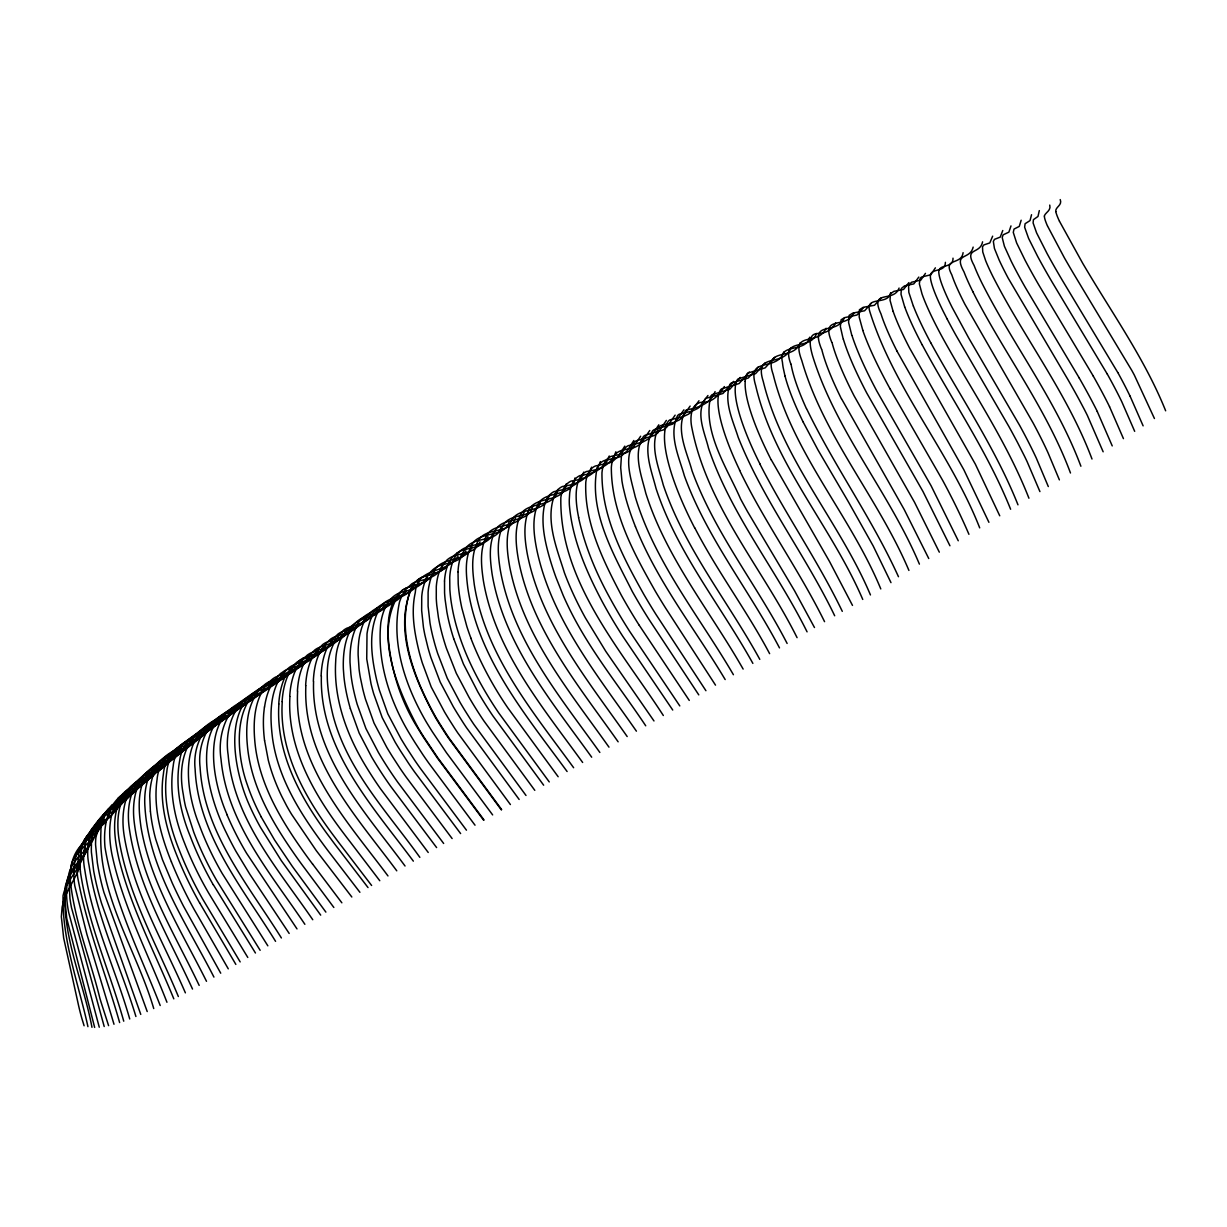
<?xml version="1.0" encoding="UTF-8"?>
<svg xmlns="http://www.w3.org/2000/svg" width="1227" height="1227" viewBox="0 0 1227 1227"><rect width="100%" height="100%" fill="white"/><g stroke="black" fill="none" stroke-linecap="round" stroke-linejoin="round"><path stroke-width="1.5" d="M321.367 676.031C319.281 749.114 372.763 806.354 413.346 861.155M313.575 681.353C311.029 754.36 364.588 811.277 405.033 866.001M458.024 571.797L458.208 583.577A166.841 62.761 58.8 0 0 461.858 608.086L466.873 626.552A128.007 48.819 58.5 0 0 470.953 638.255M305.86 685.617C302.379 758.838 356.213 816.093 396.766 870.817M444.527 581.077L444.573 592.84A180.492 68.927 58.9 0 0 445.125 599.543L446.858 611.736A146.826 56.672 58.7 0 0 453.699 638.669M297.609 691.261C293.805 764.237 347.502 821.492 387.977 875.94M289.925 696.507C286.796 747.78 314.143 794.559 344.143 833.977A212.133 95.997 58.6 0 0 350.155 841.845L379.772 880.725M1049.745 205.078C1051.309 210.645 1045.557 212.302 1044.284 215.967M282.256 701.737C278.943 752.258 305.569 798.562 335.017 837.504A196.197 90.169 58.7 0 0 341.996 846.722L371.612 885.48M278.897 704.037C275.538 753.884 301.443 799.759 330.477 838.302A193.314 89.295 58.7 0 0 338.422 848.869L368.023 887.566M744.973 381.229L746.63 374.572A100.645 23.236 58.1 0 1 747.795 373.085L765.188 367.839L774.651 357.379M1039.315 210.599L1037.981 216.458L1033.425 219.679L1033.103 222.946L1036.6 232.885L1047.106 253.575A95.905 8.098 58.1 0 0 1056.232 269.863A93.083 7.868 58.1 0 0 1062.367 280.354L1117.766 372.517M1031.539 214.725L1030.036 220.584L1025.097 223.713L1024.637 227.225L1028.594 238.391L1037.613 256.351A95.215 8.451 58.1 0 0 1046.386 272.179A92.884 8.252 58.1 0 0 1052.26 282.317L1107.26 374.036M264.434 706.936L263.728 713.5A158.16 75.875 59.2 0 0 264.572 740.709M664.605 430.616L665.939 425.063L668.347 421.122A101.35 27.623 58.1 0 1 669.988 419.849L682.979 416.72L688.347 414.235A240.047 62.669 55.6 0 0 690.77 412.226L698.976 400.754M1021.171 220.216L1019.269 226.412L1014.023 229.081L1013.272 232.409L1016.646 242.961L1024.99 260.047A94.464 8.911 58.1 0 0 1033.257 275.247A92.485 8.727 58.1 0 0 1038.778 284.925L1093.272 376.06M1010.987 225.906L1008.885 232.148L1003.072 234.863L1002.214 237.609L1004.407 246.259L1011.293 261.397A91.933 9.203 58.1 0 0 1020.235 278.406A88.359 8.85 58.1 0 0 1025.358 287.532L1079.315 378.1M112.025 804.912L104.142 816.553C103.82 830.633 89.678 836.538 81.197 845.311C71.994 854.928 69.494 868.931 70.43 881.799C74.832 921.784 90.353 959.468 99.908 998.364A177.148 103.191 61.7 0 0 101.181 1002.566L108.589 1025.649M574.988 477.963C572.84 499.772 542.886 488.208 536.889 506.736C532.043 520.417 533.975 535.447 536.72 549.374C551.168 618.577 597.058 674.62 636.414 731.169M566.276 483.837C563.607 505.463 532.733 493.392 527.61 513.269C523.285 526.582 524.911 541.015 527.411 554.527C541.368 623.976 587.61 680.08 627.181 736.553M557.733 489.588C554.604 510.662 524.174 498.745 518.975 518.546C514.466 531.797 516.076 546.245 518.438 559.757C531.766 629.39 578.423 685.494 618.132 741.814M1002.766 230.507L1000.25 237.087L994.468 239.357L993.349 241.489L994.437 248.437L999.177 260.093A90.184 9.448 58.1 0 0 1008.149 278.069L1068.027 379.756A127.255 14.755 58.2 0 1 1079.346 400.017L1084.116 409.02A93.329 10.675 58.2 0 1 1087.352 415.416L1103.15 451.797M549.052 495.447C545.448 515.907 515.509 504.19 510.217 523.883C505.401 537.487 507.18 552.411 509.619 566.322C522.763 635.617 569.328 691.23 608.975 747.151M540.371 501.276C536.276 521.107 506.874 509.619 501.49 529.205C496.598 542.349 498.208 556.843 500.355 570.386C512.825 640.264 559.788 696.43 599.85 752.458M532.61 506.506C528.223 525.509 500.447 514.634 494.22 532.809C488.607 545.708 490.171 560.356 492.088 573.914C503.837 644.39 551.26 701 591.69 757.197M992.658 236.167L989.79 242.931L983.916 244.894L982.505 246.78L982.75 251.964L985.634 260.63A89.724 9.908 58.1 0 0 992.704 276.152C1024.223 337.946 1067.459 393.714 1091.999 459.021M523.975 512.334C518.868 530.831 490.601 519.941 485.048 539.236C479.788 552.273 481.398 566.828 483.331 580.402C495.079 650.463 542.288 706.706 582.641 762.473M515.34 518.131C509.911 535.693 483.346 525.463 476.981 543.346C470.969 556.153 472.533 570.892 474.266 584.466C485.217 655.141 532.901 711.798 573.638 767.719M982.582 241.811C980.036 254.817 963.808 246.826 974.131 265.553A90.813 10.537 58.1 0 0 981.83 282.854C1013.165 344.894 1056.355 400.8 1080.895 466.229M509.082 522.349C503.239 539.343 477.165 529.404 470.754 547.165C464.573 559.926 466.153 574.711 467.855 588.331C478.515 659.037 526.245 715.77 567.104 771.522M71.672 863.609L68.881 878.532L69.954 898.578A135.706 79.801 59.7 0 0 71.519 907.796L104.203 1026.524M718.777 393.499L720.28 390.278A105.629 25.859 58.1 0 1 721.614 388.852L739.129 383.53L749.314 372.026M973.149 247.102C970.036 260.507 952.996 251.888 964.008 271.903A93.605 11.334 58.1 0 0 972.873 291.719M963.088 252.67C961.477 265.615 942.321 257.026 951.83 274.894A93.881 11.902 58.1 0 0 960.48 295.4A90.108 11.442 58.1 0 0 964.882 304.235L1033.18 423.085A120.185 16.856 58.2 0 1 1048.149 453.054L1059.392 479.88M207.777 730.74C188.621 737.32 168.666 749.206 166.826 771.691C162.884 798.44 169.433 825.664 179.387 850.403A200.216 103.697 59.4 0 0 202.562 898.854L240.17 961.907M735.909 382.655L736.998 380.293A104.111 24.555 58.1 0 1 738.24 378.836L755.587 373.606L765.403 362.717M99.418 822.872L95.844 837.918A76.503 44.494 58.4 0 0 95.568 844.743L97.332 862.642A184.955 103.482 59.8 0 0 103.927 892.412L147.209 1011.554M953.011 258.176C953.425 269.403 936.722 262.854 938.946 273.744A87.991 11.656 58 0 0 939.468 276.596A93.329 12.347 58.1 0 0 946.953 296.612L948.011 298.928A88.099 11.687 58.1 0 0 952.106 307.363L968.686 337.946L1019.76 425.616A128.39 18.88 58.2 0 1 1036.294 458.07L1048.303 486.552M500.938 527.794C497.134 540.616 481.567 537.579 472.012 542.901A148.145 56.089 58.6 0 0 466.689 546.92L461.383 555.095M945.388 262.333C945.496 273.621 929.146 266.857 930.403 277.425A89.096 12.178 58.1 0 0 930.802 280.139A93.651 12.791 58.1 0 0 937.612 299.388L938.609 301.627A88.482 12.101 58.1 0 0 943.302 311.489L946.999 318.729M935.388 267.839L930.772 274.787L921.692 276.995A232.67 32.822 58.6 0 0 920.204 278.36L919.345 283.805L921.998 293.866A101.841 14.433 58.1 0 0 944.13 340.508C973.164 392.609 1007.045 442.456 1028.932 498.223M492.947 533.101C488.944 545.8 473.576 543.193 463.913 548.423A143.268 54.893 58.6 0 0 454.358 558.423L453.223 560.785A136.995 52.516 58.5 0 0 449.726 577.503L449.849 589.251A174.648 66.319 58.9 0 0 451.015 600.755C455.508 631.813 467.748 661.276 483.331 688.332A143.942 55.154 58.5 0 0 498.929 713.209L549.251 781.921M487.932 536.444C484.052 548.454 469.742 546.966 460.186 551.214A140.123 54.065 58.6 0 0 456.904 553.055M925.465 273.36L920.817 280.109L911.63 282.21L908.532 285.262L908.824 292.333L913.302 306.014M918.793 277.087L913.808 283.912L904.56 285.86L901.354 288.468L901.017 294.281L904.698 306.98M479.987 541.736C475.907 553.592 461.797 552.533 452.149 556.69A134.356 52.439 58.5 0 0 447.057 559.957L442.426 565.402M66.12 886.415C73.62 871.722 88.39 858.624 84.157 840.357L92.408 828.256M908.916 282.593L903.517 289.465L893.854 291.366L890.419 293.851L890.035 300.293L893.103 311.351M410.892 588.715C395.232 631.568 414.803 679.605 435.784 717.197A229.894 89.954 58.5 0 0 440.294 724.559L445.784 733.148A164.74 66.381 58.5 0 0 449.205 738.286L501.69 809.636M583.699 472.104C579.942 486.429 566.122 489.052 553.944 491.674A137.899 46.166 58.4 0 0 547.073 498.484L546.199 500.202A129.893 43.512 58.4 0 0 544.389 505.524C541.306 520.371 543.791 535.739 547.503 550.233A174.863 57.884 58.7 0 0 556.061 577.626L563.224 595.494A116.427 39.463 58.4 0 0 567.487 604.804C588.116 648.454 619.16 685.847 645.724 725.801M472.088 546.997C465.186 563.853 439.542 555.248 433.1 573.239A153.022 60.292 58.7 0 0 430.033 581.077L428.698 587.227A131.504 52.009 58.5 0 0 428.1 592.38L428.1 606.184L429.987 622.856A146.795 57.96 58.7 0 0 432.978 637.12L434.588 643.239A159.587 62.715 58.8 0 0 437.686 653.485L447.242 678.209L460.079 702.442A184.587 71.534 58.5 0 0 464.435 709.697L469.926 718.408A147.439 58.098 58.6 0 0 473.959 724.513L526 795.464M899.069 288.069C893.762 303.268 869.13 288.544 881.001 313.928A109.648 17.715 58.1 0 0 896.983 351.091M465.938 551.092C461.49 562.702 447.748 562.395 437.932 566.383C428.3 570.892 424.051 581.736 422.349 591.613A129.679 51.749 58.5 0 0 421.735 596.751L421.659 610.555L423.422 627.166A142.271 56.749 58.7 0 0 424.987 635.433L427.916 647.457A168.851 66.703 58.9 0 0 430.938 657.641L440.202 682.059L453.238 706.614A195.814 76.151 58.5 0 0 457.64 713.884L463.116 722.565A152.915 60.629 58.5 0 0 466.551 727.749L519.144 799.452M890.679 292.747C888.21 305.952 864.606 295.17 869.851 311.735C894.176 389.404 950.02 452.395 979.698 527.871M442.103 566.935C437.487 577.426 425.232 579.267 415.462 582.043A117.194 48.175 58.3 0 0 411.827 583.837L405.754 589.466L401.244 597.35A177.915 72.746 59.1 0 0 399.511 602.012C390.569 643.285 405.708 686.813 426.459 722.258A233.928 92.378 58.5 0 0 432.471 731.952L446.475 752.749L492.64 814.912M328.008 646.706L332.456 639.512L338.008 634.052A107.945 48.681 58.3 0 1 340.953 632.258L353.253 627.963M458.07 556.306C447.962 574.098 417.088 566.015 415.293 592.549C410.769 612.503 414.496 633.347 419.419 652.856A182.532 72.531 59 0 0 422.318 662.948L431.214 686.967L444.496 711.905A212.869 83.037 58.5 0 0 448.944 719.237L454.435 727.872A157.071 62.838 58.5 0 0 457.855 733.025L510.401 804.559M320.324 651.936L324.833 644.727L330.446 639.236A108.451 49.356 58.3 0 1 333.391 637.427L346.643 632.779M591.552 467.15C587.595 480.831 574.727 484.604 562.457 486.49A139.449 46.105 58.4 0 0 555.678 492.41C544.128 518.315 556.567 547.503 564.405 572.733A132.225 43.957 58.5 0 0 585.325 617.764L605.785 651.338L653.976 720.955M312.686 657.151L317.241 649.927L322.9 644.405A109.05 50.077 58.3 0 1 325.876 642.58C337.272 638.071 350.83 635.525 357.655 624.068M304.557 662.703L309.173 655.448L314.879 649.911A109.586 50.798 58.4 0 1 317.87 648.055C329.311 643.393 343.177 641.092 349.94 629.39M296.98 667.871L301.643 660.601L307.394 655.034A110.215 51.549 58.4 0 1 310.416 653.178C321.903 648.362 336.045 646.261 342.732 634.344M433.76 573.438L434.496 572.058M434.159 572.288L430.723 577.257M289.434 673.025L294.127 665.724L299.94 660.141A110.967 52.347 58.4 0 1 302.977 658.27M448.484 564.343L449.895 561.767M450.248 561.521L446.812 566.552M426.567 577.38C422.011 586.445 411.689 589.865 402.487 592.028C388.591 595.248 382.747 610.31 380.769 623.025C376.965 661.598 389.603 700.648 409.373 733.439A218.82 88.835 58.5 0 0 415.002 742.58L422.886 754.666A159.265 66.411 58.6 0 0 428.944 763.347L475.018 825.188M600.386 461.567C596.276 475.171 583.577 479.282 571.184 481.045A136.32 44.433 58.4 0 0 562.518 491.03A132.087 43.083 58.4 0 0 560.846 497.364C559.052 581.092 620.479 649.221 663.332 715.51M419.02 582.457C410.186 599.957 382.931 592.81 377.149 613.362C368.223 634.482 371.75 658.454 376.689 680.095A175.814 73.85 59 0 0 379.358 690.08L387.824 713.853L400.938 738.654A207.532 85.537 58.5 0 0 406.52 747.749L414.389 759.82A162.777 68.451 58.6 0 0 420.432 768.485L466.459 830.173M609.236 455.984C604.957 469.435 592.472 473.959 579.957 475.585A132.102 42.439 58.4 0 0 575.984 478.285A135.952 43.666 58.4 0 0 569.681 493.346L569.282 499.604A161.795 51.703 58.6 0 0 569.359 504.834C572.165 539.128 586.337 571.475 602.196 601.567A164.663 52.378 58.5 0 0 622.656 636.107L672.733 710.034M880.909 298.161L874.498 305.262L863.148 307.333L859.391 309.787L859.176 317.041L862.842 330.4M413.867 585.923C404.864 603.408 377.686 596.506 371.735 617.028A176.504 74.97 59.2 0 0 369.572 622.58L367.901 628.761A142.01 60.706 58.7 0 0 367.011 633.868L366.735 658.899L371.014 683.715A168.605 71.488 59 0 0 373.683 693.715L382.21 717.611L395.186 742.212A200.63 83.513 58.5 0 0 400.723 751.261L408.591 763.332A165.185 69.862 58.6 0 0 414.619 771.998L460.616 833.578M325.278 646.353C318.759 658.807 303.913 660.417 292.333 665.571A112.669 53.804 58.4 0 0 289.265 667.457C268.912 684.651 269.557 714.405 272.578 738.562C278.084 777.673 299.357 811.983 322.394 843.148A179.817 84.249 58.8 0 0 330.308 853.716L359.91 892.305M615.877 451.781C611.506 465.156 599.144 469.941 586.537 471.49A129.51 41.151 58.3 0 0 582.61 474.174L581.291 475.647A141.933 45.046 58.4 0 0 578.669 517.595M332.41 641.445C325.815 653.684 311.259 655.494 299.725 660.494A111.488 52.792 58.4 0 0 296.673 662.381L290.845 667.979L286.121 675.279A147.133 69.786 54.4 0 0 302.778 662.151M406.367 590.954L397.855 599.666A223.774 92.853 54 0 1 388.223 604.221C377.824 606.23 367.64 611.782 363.867 622.35A174.801 75 59.2 0 0 361.674 627.917L359.956 634.114A148.022 63.819 58.8 0 0 358.79 641.015L358.299 646.69A170.89 73.267 59.1 0 0 358.131 654.927L359.066 669.022A137.286 59.463 58.7 0 0 360.278 677.166L362.763 688.991A159.418 68.497 58.9 0 0 365.431 699.022L374.036 723.086L386.812 747.396A191.09 80.66 58.5 0 0 392.303 756.399L400.14 768.455A169.096 72.086 58.6 0 0 406.168 777.105L452.119 838.547M624.788 446.153L618.301 456.367L612.503 461.521A164.694 49.724 55.8 0 1 609.65 462.763L595.386 466.015A129.525 40.552 58.3 0 0 592.932 467.395A130.952 40.997 58.3 0 0 587.181 475.892A126.964 39.77 58.3 0 0 585.785 482.318C584.19 522.533 603.101 560.524 621.307 595.187A177.348 54.617 58.5 0 0 639.282 625.371M871.155 303.498L864.621 310.753L852.75 313.13L849.115 315.4L848.578 322.394L851.799 335.308M335.569 639.282C328.943 651.414 314.511 653.316 302.977 658.27M318.161 651.215C312.272 662.365 299.465 665.31 288.452 668.899A124.142 59.755 58.6 0 0 284.342 670.908L280.569 673.562M210.768 726.246C200.4 745.985 174.219 744.513 160.936 760.801A111.212 60.644 58.7 0 0 149.74 795.817L150.384 811.2M216.09 722.182L210.032 729.697L202.532 735.51A205.753 107.178 52.8 0 1 198.774 737.657C179.188 744.375 158.927 756.645 157.056 779.62C153.038 807.673 160.982 836.032 171.412 861.875M633.853 440.478L627.028 451.045L621.169 456.091A184.587 54.786 55.7 0 1 618.347 457.318L604.298 460.539A128.283 39.555 58.3 0 0 597.043 468.193C588.684 511.552 613.561 554.159 632.304 591.506A186.274 56.243 58.5 0 0 648.838 619.19L698.777 694.881M863.547 307.655L856.952 315.017L844.59 317.64L841.108 319.787L840.342 326.566L843.21 339.143M181.565 748.378L175.231 756.798L167.532 763.731A127.945 69.786 54 0 1 164.341 765.755L142.577 776.43A118.835 66.595 59 0 0 140.86 777.657C123.528 791.108 120.921 815.556 124.203 835.848C133.344 891.876 163.16 941.446 185.384 992.858M398.898 595.969L391.474 603.853A224.924 94.28 53.9 0 1 380.585 609.405C370.125 611.506 359.864 617.028 356.014 627.641A162.087 70.368 59 0 0 350.017 662.396L350.922 674.283A141.611 61.841 58.8 0 0 354.542 694.252A151.044 65.737 58.9 0 0 357.195 704.313L365.907 728.516L378.468 752.55A177.593 76.151 58.6 0 0 397.732 782.197L443.653 843.47M160.476 765.004C152.731 781.906 134.878 786.936 120.537 795.924A97.025 55.537 58.7 0 0 117.945 798.286M640.647 436.214L632.396 448.407A210.308 61.565 55.5 0 1 624.88 453.223L610.985 456.429A123.191 37.546 58.3 0 0 607.181 459.005A126.304 38.482 58.3 0 0 603.132 466.337A123.866 37.761 58.3 0 0 601.966 472.886C601.521 516.705 623.101 557.457 643.991 594.65A193.667 57.592 58.5 0 0 656.031 614.512L705.924 690.709M154.679 769.559C142.547 797.09 100.461 795.387 100.921 831.4C97.685 894.33 136.642 950.281 153.743 1008.563M148.682 774.191L139.709 786.952L132.163 794.268A100.936 57.316 54.5 0 1 129.28 796.2L117.593 802.059M142.7 778.808L133.62 792.228L126.366 799.59A100.507 57.454 54.5 0 1 123.559 801.538C105.338 808.394 90.829 824.667 91.442 845.112A82.792 48.298 58.6 0 0 91.396 852.198L93.635 870.664A205.139 114.31 60.1 0 0 101.504 903.179L140.768 1014.407M175.722 752.949L168.237 762.719L161.458 768.808A118.559 65.154 54.2 0 1 158.222 770.893L136.473 781.752A109.51 61.733 58.9 0 0 134.786 783.025C116.964 797.274 115.798 822.504 119.679 843.271C129.433 897.581 157.485 946.094 178.344 996.523M138.114 782.351L128.958 796.277L121.918 803.654A100.982 58.022 54.5 0 1 119.172 805.648C94.54 813.884 83.727 840.679 89.004 865.158C96.764 917.689 120.599 966.048 135.906 1016.493M411.827 586.659L415.171 582.35M413.622 584.267C391.612 626.813 414.496 678.868 435.386 717.442A232.24 90.813 58.5 0 0 439.91 724.804L445.386 733.393A163.482 65.936 58.5 0 0 448.806 738.531L501.306 809.866M649.743 430.508L641.123 443.085A228.345 65.675 55.4 0 1 633.623 447.702C626.169 450.048 615.647 449.174 613.101 458.714A128.59 38.543 58.3 0 0 611.337 467.548C611.353 512.365 634.037 553.684 655.555 591.598A205.522 59.801 58.5 0 0 665.678 608.193L715.51 685.141M126.964 795.188L132.393 787.09M392.701 600.141L385.14 608.025A229.112 96.795 53.8 0 1 374.235 613.715C363.744 615.862 353.422 621.399 349.496 632.043A162.301 71.028 59 0 0 343.361 669.068L343.897 676.215A141.719 62.378 58.8 0 0 350.37 708.7M126.902 791.936L120.783 801.016A91.596 53.344 54.7 0 1 108.789 817.32M658.807 424.818L651.184 436.337A222.44 62.93 55.5 0 1 648.439 438.99L642.473 442.18L628.224 445.692A110.246 32.546 58.1 0 0 625.463 447.656L624.635 448.576A116.473 34.371 58.2 0 0 621.399 456.337L620.693 467.564L621.936 480.831A136.718 40.322 58.4 0 0 623.147 487.395L625.448 496.95A154.863 45.43 58.5 0 0 635.448 526.69M853.854 312.962C846.446 330.048 820.019 313.821 831.768 342.272M117.562 800.173L110.292 810.924L108.497 817.059L104.909 823.056L86.611 838.317L79.019 848.593A78.145 46.565 58.7 0 0 77.04 853.24L76.411 855.112A83.835 49.893 58.9 0 0 74.77 885.802L86.872 934.176L114.004 1024.269M123.022 795.357L110.139 817.044L91.212 831.783L83.927 840.618L78.773 853.517L77.163 870.894A72.408 43.083 58.6 0 0 77.669 877.182C86.718 926.922 105.875 974.085 119.632 1022.566M171.918 755.909C164.311 771.415 148.007 776.829 133.896 784.237A111.243 62.93 58.9 0 0 130.844 786.522L126.58 790.725A120.568 68.145 59.1 0 0 123.651 794.467C110.583 813.363 114.234 837.75 118.896 858.777C130.906 907.704 154.847 952.474 173.805 998.839M108.16 809.299L100.215 821.016C101.12 837.412 83.62 843.869 75.829 855.633A74.341 44.678 58.8 0 0 71.657 863.593M88.85 833.869L80.507 846.093L81.135 856.155L79.924 865.296A74.709 46.043 55.6 0 1 77.884 871.691L64.54 897.397L62.117 907.09L61.35 916.768L63.651 937.949L77.807 1002.03A171.949 102.178 62 0 0 81.964 1018.778L84.096 1025.757M96.657 823.01L88.497 835.004C92.132 852.765 76.197 864.038 68.635 877.811A73.881 44.862 59.2 0 0 65.246 886.707C61.289 934.698 83.191 980.695 91.964 1027.306M99.372 819.774L91.258 831.707C94.448 849.176 77.914 859.314 70.322 872.581A76.503 46.304 59.1 0 0 66.764 881.262L64.709 897.305L66.718 918.317L94.648 1027.428M103.758 814.559L95.721 826.369C97.945 843.348 80.721 851.63 73.068 864.13A77.393 46.672 59 0 0 69.203 872.458L66.964 883.072L66.565 895.081A97.562 58.451 59.4 0 0 68.666 912.336L99.264 1027.214M385.278 605.126L377.579 613.025A256.75 109.249 53.4 0 1 374.02 615.356C350.002 621.537 336.367 636.077 335.677 661.66C333.468 698.025 346.336 733.884 364.879 764.682A173.897 75.997 58.6 0 0 380.447 788.7L428.223 852.474M166.12 760.449L152.731 776.185L135.231 785.265M844.176 318.238C836.108 336.014 809.36 319.173 821.492 349.097M666.368 420.401L658.071 432.487M675.126 415.125L666.844 427.042A233.759 64.049 55.5 0 1 663.209 429.941L645.325 435.186A104.816 29.969 58.1 0 0 643.546 436.413C632.565 453.377 641.384 475.248 645.785 493.162C666.169 557.748 710.034 610.969 743.133 669.068M835.648 322.946C832.228 329.756 825.418 333.499 817.949 333.499C806.584 333.621 810.556 348.453 812.443 355.37C835.464 430.708 889.008 491.966 919.406 564.129M683.914 409.833L675.663 421.582A235.921 63.513 55.6 0 1 672.442 424.174L654.405 429.542A103.574 29.111 58.1 0 0 652.672 430.784C642.15 448.284 651.399 470.171 656 488.315C676.89 552.349 720.556 605.187 752.872 663.393M690.126 406.076L681.89 417.717A236.903 62.976 55.6 0 1 679.083 420.033L674.037 422.349L660.847 425.539A102.731 28.512 58.1 0 0 659.144 426.797C648.945 444.68 658.5 466.551 663.24 484.88C684.666 548.438 727.918 601.153 759.789 659.359M826.078 328.253C817.734 346.98 790.035 329.572 801.752 360.416C823.67 436.613 878.256 497.978 908.916 570.432M707.948 395.508L699.727 406.781A244.925 62.746 55.6 0 1 697.672 408.484L692.442 410.984L679.237 414.22A103.605 27.73 58.1 0 0 677.641 415.508C668.209 434.634 679.052 456.812 684.375 475.8C706.859 537.886 749.053 589.896 779.498 647.902M431.689 576.153L432.594 574.957M816.522 333.514C810.004 351.689 780.449 336.183 790.771 363.821M809.636 337.226C805.802 353.652 777.535 342.088 782.443 362.226A151.197 31.703 58.3 0 0 783.102 367.272L784.989 376.045M715.08 391.612C710.203 404.22 698.117 407.625 686.46 409.987A108.896 28.712 58.1 0 0 685.494 410.708C675.126 429.404 686.936 451.996 692.059 470.861C714.712 533.009 757.028 585.095 787.12 643.454M800.28 342.64C793.501 361.643 763.163 345.937 773.163 374.404C792.489 453.008 850.234 515.003 880.787 588.929M790.909 348.008C783.056 368.253 753.531 350.907 763.271 381.52C782.305 459.788 839.529 521.69 870.449 594.942M724.375 386.551C719.62 394.112 713.286 402.103 703.5 402.18C690.341 402.011 689.743 418.254 691.905 427.916C707.181 506.122 762.289 567.978 797.075 637.657M783.946 352.026C776.369 372.533 746.43 355.37 755.679 385.615C773.946 464.235 831.4 526.306 862.75 599.436M758.501 366.704L748.332 377.977L731.093 383.131A106.504 25.537 58.1 0 0 729.82 384.557C723.669 402.042 732.979 420.631 738.194 437.303C763.225 500.432 805.372 554.788 834.682 615.77M733.593 381.398L722.964 393.484L706.292 398.223A121.028 30.675 58.2 0 0 705.31 398.867C695.326 413.438 704.743 432.702 708.516 448.131C730.863 514.512 776.154 569.665 807.075 631.844M740.264 377.425L729.666 389.358L712.212 394.619A108.359 27.071 58.1 0 0 710.832 396.03C702.028 431.106 727.059 467.932 740.571 498.929A177.731 43.466 58.4 0 0 747.534 511.628L794.575 590.8L814.483 627.534M400.677 591.644C372.41 632.181 397.609 689.559 418.223 727.964A231.013 92.286 58.5 0 0 423.913 737.151L437.886 757.933L484.005 819.943M414.818 582.595L418.683 579.144M431.076 577.027L426.244 580.908M447.165 566.322L440.432 571.353L431.03 574.604M430.048 578.055L425.155 581.567M402.533 590.126C387.517 602.656 387.211 624.282 388.591 642.227C391.858 672.534 401.474 702.381 417.84 728.194A230.446 92.132 58.5 0 0 423.53 737.396L437.487 758.179L483.607 820.173M416.505 580.877L420.646 577.886M445.248 568.208L438.3 572.227L429.45 574.988M108.835 817.397L94.433 827.121L86.35 836.737A80.721 47.7 58.7 0 0 84.954 839.406A85.23 50.307 58.8 0 0 80.445 871.86M402.18 590.371L404.527 588.853M425.508 581.322L421.689 583.27M204.633 733.071C185.522 739.82 165.384 751.338 163.406 773.961C159.157 801.354 166.32 829.237 176.489 854.559A209.449 108.421 59.4 0 0 199.618 902.919M169.771 760.985L148.697 771.093A127.899 71.243 59.2 0 0 146.964 772.258C130.001 784.682 126.488 808.102 129.203 827.688C137.286 885.649 168.682 936.692 192.516 989.039M420.278 578.132L423.56 576.567M404.174 589.098L405.984 588.132M424.389 581.935L420.478 583.761M253.038 698.224C199.203 709.942 210.906 778.056 227.225 814.958M267.21 688.439C236.336 693.378 223.835 726.967 228.145 754.958C233.544 818.869 278.1 869.161 312.762 919.729M274.327 683.531C220.753 694.635 232.271 763.777 247.394 800.571A131.366 65.368 58.8 0 0 260.523 827.412L281.366 860.725L320.692 915.127M421.705 577.426L428.223 575.156M405.631 588.377L407.487 587.518M278.989 680.325C231.811 689.543 234.587 749.528 247.302 784.728A118.267 58.911 58.7 0 0 261.244 816.906M286.136 675.387L268.452 682.105A118.16 57.976 58.6 0 0 265.569 683.899C247.624 698.286 245.323 723.761 247.348 745.111C250.906 786.998 273.238 824.115 296.949 857.704A200.4 95.445 58.8 0 0 304.756 868.379L333.851 907.474M293.33 670.433L275.692 677.028A116.289 56.595 58.5 0 0 272.839 678.822C255.339 692.902 253.007 717.565 254.602 738.455C257.409 780.127 279.112 817.335 302.778 850.633A190.476 90.415 58.8 0 0 312.548 863.992M419.235 584.205L420.83 583.515M407.134 587.748L409.036 586.966M417.962 584.635L419.588 583.975M408.683 587.212L410.631 586.491M418.315 584.389L415.094 585.463M424.726 576.291L429.803 574.757M417.027 584.788L411.873 586.291M410.278 586.736L413.836 585.632M312.563 863.977L341.858 902.811M534.803 790.341L483.944 721.001A154.403 59.985 58.5 0 1 468.913 697.089L456.291 673.255L446.367 648.147A148.866 58.083 58.7 0 1 438.407 617.304L436.766 605.172A185.446 71.534 59 0 1 436.275 598.485L436.291 586.736A141.074 55.062 58.6 0 1 442.502 565.494M436.613 847.581L390.753 786.43A175.829 76.059 58.6 0 1 371.551 756.829L359.158 733.04L350.37 708.7M543.653 785.188L492.748 715.678A147.409 56.81 58.5 0 1 477.748 691.737L463.423 663.976L453.714 638.669M558.162 776.737L507.794 707.826A136.933 52.025 58.5 0 1 470.861 638.224M419.849 857.351C387.671 812.381 347.195 770.265 332.977 715.203C326.321 687.595 320.968 651.614 343.928 629.972A108.758 48.681 58.3 0 1 346.858 628.193L359.112 623.96A205.062 88.528 54 0 0 377.885 610.11M351.827 896.998L316.305 850.664L291.735 814.544A101.289 49.632 58.7 0 1 286.535 805.602L281.765 796.369A111.105 54.187 58.7 0 1 268.284 760.142L264.603 740.709M325.876 912.106L296.995 872.75A217.7 103.666 58.8 0 1 292.133 866.109L274.587 840.004L261.182 816.937M304.879 924.314C270.738 873.425 226.918 822.949 221.029 759.283C216.658 731.323 229.679 698.454 260.124 693.332A159.863 78.053 54 0 0 277.471 679.114M296.995 928.9L246.596 853.286A161.366 80.921 58.9 0 1 227.087 814.958M289.173 933.44L249.679 874.023L235.967 851.354A168.268 84.709 59 0 1 226.335 832.765C206.964 794.452 186.458 717.442 246.013 703.071A167.9 83.237 53.8 0 0 263.774 688.347M639.298 625.356L689.267 700.418M281.382 937.965C248.36 885.081 203.805 832.443 200.093 767.35C196.98 741.077 211.412 712.78 239.081 707.841A173.145 86.457 53.7 0 0 257.241 692.826M275.569 941.339C242.67 888.011 198.022 834.682 195.124 769.145C192.194 742.995 207.67 716.2 234.526 711.093A175.308 87.991 53.6 0 0 252.471 696.108M679.789 705.924L629.773 631.522A169.617 53.221 58.5 0 1 610.371 598.837C596.215 573.331 584.727 546.107 578.577 517.518M267.839 945.818L222.164 873.394A167.332 85.89 59.1 0 1 199.418 825.342C184.341 788.363 177.24 726.154 228.989 715.218A176.274 89.096 53.5 0 0 246.336 700.418M260.139 950.296L216.658 880.419A178.59 91.81 59.2 0 1 193.728 832.121L185.645 807.029A103.237 54.77 58.6 0 1 183.329 794.621C176.78 761.154 186.964 727.964 223.483 719.329A175.354 89.218 53.5 0 0 240.308 704.712M255.446 953.011L213.314 884.682M247.793 957.459L208.743 893.195A188.805 97.654 59.3 0 1 184.525 843.041C174.755 818.823 169.065 792.059 173.206 765.97C175.246 743.961 195.262 732.887 213.851 726.323A171.949 88.421 53.5 0 0 230.707 711.645M235.845 964.407L199.664 902.888M725.172 679.559C694.927 628.899 657.488 581.92 635.463 526.69M228.268 968.824L193.927 909.038A235.001 121.013 59.5 0 1 171.397 861.875M733.409 674.712C699.344 616.337 654.804 562.349 635.187 496.613C631.245 479.328 623.117 457.916 634.436 442.011A107.547 31.288 58.1 0 1 636.276 440.815L654.405 435.447A230.323 64.203 55.5 0 0 658.071 432.487M220.722 973.195L183.436 906.063A293.866 148.314 59.7 0 1 172.225 882.98L162.409 859.529L155.691 839.115A133.866 72.47 59 0 1 150.4 811.216M890.066 388.821L942.627 480.309A165.031 32.27 58.3 0 1 947.735 489.91L952.812 499.803A194.74 38.558 58.2 0 1 968.931 534.312M930.741 342.716C960.189 396.505 995.158 447.625 1017.981 504.818M213.927 977.091C186.412 923.133 148.804 869.498 144.955 807.105C143.513 788.532 148.145 767.028 165.369 756.952A145.001 79.341 59.4 0 1 167.148 755.893L187.501 746.645A154.127 81.611 53.7 0 0 205.415 730.694M922.183 344.802C951.631 399.619 987.352 451.291 1010.619 509.251M769.62 653.654C746.752 610.479 717.135 571.261 694.758 527.794M771.292 459.849L829.636 561.705L852.489 605.402M206.504 981.309C181.749 931.661 150.538 883.026 141.044 827.427C138.283 808.194 136.826 785.955 150.077 770.019A125.307 69.034 59.1 0 1 154.311 765.694L158.973 762.136A138.912 76.488 59.3 0 1 160.752 761.047L180.4 752.013A156.396 83.405 53.6 0 0 199.203 735.218M841.569 398.836L904.192 509.512L928.747 558.515M896.937 351.06L963.839 469.742L988.916 522.319M759.712 463.653C785.28 513.96 817.796 560.448 842.289 611.337M824.559 621.66C798.93 569.711 764.728 522.487 739.574 470.294M803.01 421.735L817.903 449.834L842.903 492.456A455.263 124.817 58.2 0 1 848.701 502.38L873.164 545.923L890.986 582.641M199.173 985.404C174.111 932.627 141.212 880.848 134.157 821.63C131.872 802.274 135.323 779.053 152.608 767.304A135.66 75.154 59.3 0 1 154.357 766.185L173.298 757.35A159.265 85.537 53.5 0 0 193.022 739.743M1097.275 411.52L1112.229 445.907M1059.53 221.366L1082.751 263.376A115.645 8.374 58.1 0 0 1089.775 275.155C1116.478 319.511 1146.279 362.517 1165.65 410.8M1109.545 406.72L1123.441 438.637M1130.052 396.091L1143.119 425.861M898.471 576.721C871.998 518.469 834.36 466.214 806.584 408.668M1047.613 226.167L1064.315 257.701A105.231 8.252 58.1 0 0 1077.153 279.587L1131.815 370.447A67.7 5.752 58.2 0 1 1134.331 375.094L1154.438 418.53M958.256 540.77L931.14 485.846L876.692 390.8A126.979 22.393 58.2 0 1 851.998 335.554M949.943 545.77L923.026 491.582L866.783 393.069A125.507 22.669 58.2 0 1 843.424 339.404M939.315 552.165L914.529 502.272L854.161 395.953A123.82 23.052 58.2 0 1 832.029 342.594M1134.684 431.337L1121.846 401.873A101.151 9.816 58.2 0 0 1107.306 374.082M999.744 515.8L975.373 464.205L909.529 347.931A106.703 16.672 58.1 0 1 893.133 311.382M1039.929 491.598L1027.091 461.582A109.678 16.534 58.3 0 0 1024.3 455.8L1017.689 442.809A165.262 25.491 58.2 0 0 1008.901 426.536L956.4 336.091A114.755 15.537 58.1 0 1 946.983 318.713M166.949 1002.26C147.853 953.164 122.807 905.756 111.841 853.854C107.853 832.934 108.022 807.381 124.801 791.86A141.626 80.522 59.6 0 1 135.277 785.341M1070.481 472.993C1047.321 410.846 1007.214 357.318 976.569 298.974A90.844 11.012 58.1 0 1 972.873 291.704M160.2 1005.527C139.939 953.67 114.172 902.704 105.001 847.351A102.93 58.896 58.8 0 1 118.037 798.409M87.93 1026.646C78.451 983.502 62.01 940.173 63.052 895.695A71.779 43.758 59.2 0 1 66.166 886.446M129.725 1018.977C115.461 969.192 92.393 921.569 84.816 870.004C79.862 846.032 90.154 820.157 113.835 811.338A110.246 63.773 54.2 0 0 126.887 795.127M123.743 1021.186C109.74 971.339 87.976 923.348 80.415 871.845M1055.772 211.535C1055.159 206.903 1062.567 205.476 1060.22 199.572M803.01 421.735A121.274 25.598 58.2 0 1 785.035 376.106M1117.858 372.625A98.666 9.11 58.1 0 1 1129.96 395.968M1047.444 225.921A88.835 7.04 58.1 0 1 1044.453 216.259M1059.422 221.213A81.596 6.012 58 0 1 1055.88 211.704M1079.269 378.054A109.893 12.086 58.2 0 1 1097.383 411.643M1093.242 376.045A104.617 10.828 58.2 0 1 1109.561 406.735M930.679 342.655A103.298 15.215 58.1 0 1 913.44 306.198M922.137 344.772A104.571 15.782 58.1 0 1 904.805 307.118M890.05 388.821A126.335 21.58 58.2 0 1 862.734 330.262M841.369 398.698A122.01 23.405 58.2 0 1 821.768 349.45M806.354 408.484A125.783 26.058 58.2 0 1 791.047 364.174M759.835 463.714A130.338 30.66 58.3 0 1 736.031 382.824M771.154 459.788A129.985 29.923 58.3 0 1 745.203 381.536M739.758 470.386A133.513 32.577 58.3 0 1 718.823 393.576M694.574 527.763A143.605 38.988 58.4 0 1 664.881 430.968M458.024 571.813A135.461 51.335 58.5 0 1 461.352 555.079M444.496 581.061A139.832 53.973 58.6 0 1 456.996 553.178M305.646 685.433A154.755 70.905 59 0 1 312.563 656.997M313.345 681.154A156.795 71.166 59 0 1 320.155 651.736M365.002 619.19A188.237 82.654 54.2 0 1 346.581 632.672M321.121 675.816A156.673 70.476 59 0 1 327.854 646.522M372.241 614.098A197.67 85.982 54.1 0 1 353.238 627.933M282.103 701.614A154.127 72.516 59.1 0 1 289.265 672.841M289.725 696.353A154.004 71.856 59 0 1 296.827 667.687M297.409 691.092A154.357 71.381 59 0 1 304.419 662.534M264.557 707.028A147.961 71.135 59 0 1 280.6 673.592M278.759 703.915A154.065 72.761 59.1 0 1 285.968 675.111M295.814 666.813A150.369 71.902 54.3 0 1 278.897 680.187M309.771 657.457A143.881 67.7 54.5 0 1 293.222 670.249M284.357 674.497A156.059 75.614 54.1 0 1 267.149 688.316M291.274 669.85A152.577 73.344 54.2 0 1 274.25 683.408M270.6 683.746A163.743 80.568 53.9 0 1 252.992 698.132M224.802 715.924A169.403 87.684 53.5 0 1 207.7 730.617M213.222 884.728A186.197 95.783 59.2 0 1 190.246 836.247C180.476 812.489 174.986 785.94 179.709 760.357C182.516 739.099 201.657 728.163 219.986 721.89A173.912 88.85 53.5 0 0 236.658 707.335M221.443 718.332A166.351 86.427 53.6 0 1 204.556 732.933M187.332 743.685A158.329 85.645 53.5 0 1 169.847 761.123M99.188 822.657A110.215 63.712 59.1 0 1 117.685 802.213"/></g></svg>
